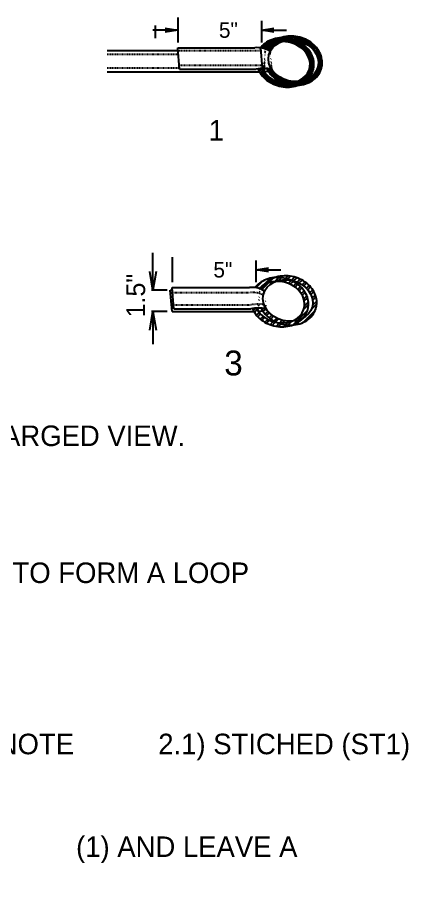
# Model space of a CAD drawing. Header units: inches. Extents: x 1631 to 16634, y 11819 to 13981.
# Drawn here: x 3742.9 to 3805.7, y 12079.4 to 12220.7 of the extents above; entities that cross this region are included whole.
import ezdxf

# ---------------------------------------------------------------- set-up
doc = ezdxf.new("R2010")
doc.units = ezdxf.units.IN
doc.header["$MEASUREMENT"] = 0
doc.linetypes.add('HIDDEN', pattern=[0.375, 0.25, -0.125])
for name, color, linetype in [('FRAME 025', 7, 'Continuous'), ('Object', 7, 'Continuous'), ('PEN2', 95, 'Continuous'), ('STECH', 7, 'HIDDEN'), ('TEXT', 7, 'Continuous')]:
    doc.layers.add(name, color=color, linetype=linetype)
pattern_1 = [(45, (1540.344304366128, 13740.38473623033), (-0.618718433538229, 0.6187184335382291), []), (45, (1540.344304366128, 13740.82223623033), (-0.618718433538229, 0.6187184335382291), [])]
pattern_2 = [(45, (2479.558143357548, 12277.0683550661), (-0.2651650429449553, 0.2651650429449554), []), (45, (2479.558143357548, 12277.2558550661), (-0.2651650429449553, 0.2651650429449554), [])]

# ---------------------------------------------------------------- blocks, each defined once
blk = doc.blocks.new('_OPEN')
at = {"color": 0, "linetype": 'ByBlock'}
for p, q in [((-1, 0.1666666666666667), (0, 0)), ((0, 0), (-1, -0.1666666666666667)), ((0, 0), (-1, 0))]:
    blk.add_line(p, q, dxfattribs=at)

msp = doc.modelspace()

# ---------------------------------------------------------------- hatches: boundary and pattern name
at = {"layer": 'Object'}
h = msp.add_hatch(dxfattribs=at)
h.set_pattern_fill('STEEL', color=256, scale=3, style=0)
h.set_pattern_definition(pattern_2)
edge = h.paths.add_edge_path()
edge.add_spline(control_points=[(3781.515328463718, 12212.51167708973), (3781.645986498255, 12212.19118907002), (3781.821616963255, 12211.8843448753), (3782.282497027243, 12211.26992851263), (3782.580597355204, 12210.9697834782), (3783.252707561115, 12210.44778788413), (3783.626702038496, 12210.22591402603), (3784.422034529105, 12209.87446541693), (3784.84334045085, 12209.74490234797), (3785.702538751909, 12209.58703589117), (3786.140390175227, 12209.55874024511), (3787.000894358829, 12209.60692002378), (3787.423527429439, 12209.68340404838), (3788.221807391106, 12209.93902742611), (3788.597458331022, 12210.11823393248), (3789.270149347312, 12210.57069721883), (3789.567091197678, 12210.84412592075), (3790.051641590687, 12211.4663779578), (3790.238882835944, 12211.81522440626), (3790.385977211427, 12212.26507438811), (3790.409025130341, 12212.34586897598), (3790.428956019156, 12212.42742544027), (3790.48809423917, 12212.66941686241), (3790.519659045682, 12212.91811735728), (3790.528827805188, 12213.55869272785), (3790.465837222368, 12213.95213932423), (3790.214377749903, 12214.70824569026), (3790.026202465284, 12215.07091649286), (3789.546338590923, 12215.73859348157), (3789.254735728062, 12216.04370467411), (3788.593665865206, 12216.57682697145), (3788.22421451176, 12216.8048661852), (3787.435826393467, 12217.16949144087), (3787.016920227876, 12217.30606655496), (3786.160256056808, 12217.47842372278), (3785.722539339448, 12217.51419733819), (3784.860006860541, 12217.48104034227), (3784.435213165374, 12217.41210246711), (3783.630330532736, 12217.17122307453), (3783.250237254529, 12216.99922142012), (3782.566386590734, 12216.56027493399), (3782.262712220627, 12216.293162752), (3781.985222428128, 12215.95391086734), (3781.95843622282, 12215.91990311556), (3781.932315224829, 12215.88545131905)], knot_values=[3.67300975260767, 3.67300975260767, 3.67300975260767, 3.67300975260767, 3.921304663959004, 3.921304663959004, 4.208786537082537, 4.208786537082537, 4.496268410206071, 4.496268410206071, 4.783750283329604, 4.783750283329604, 5.071232156453137, 5.071232156453137, 5.35871402957667, 5.35871402957667, 5.646195902700203, 5.646195902700203, 5.933677775823736, 5.933677775823736, 6.221159648947269, 6.221159648947269, 6.283185307179586, 6.283185307179586, 6.283185307179586, 6.467225620532659, 6.467225620532659, 6.754707493656192, 6.754707493656192, 7.042189366779725, 7.042189366779725, 7.329671239903259, 7.329671239903259, 7.617153113026792, 7.617153113026792, 7.904634986150326, 7.904634986150326, 8.192116859273858, 8.192116859273858, 8.479598732397392, 8.479598732397392, 8.767080605520924, 8.767080605520924, 9.054562478644458, 9.054562478644458, 9.08610504268474, 9.08610504268474, 9.08610504268474, 9.08610504268474], degree=3, periodic=0)
edge.add_arc((3781.469014669128, 12212.20488266688), 3.709613592846787, 71.94771459204549, 82.82548890079818, ccw=False)
edge.add_ellipse((3785.88441340387, 12213.53802745534), major_axis=(3.937409418523154, -0.9622299105790116), ratio=0.8119239645371678, start_angle=222.8658756657469, end_angle=515.6699641337136, ccw=False)
edge.add_ellipse((3785.88441340387, 12213.53802745534), major_axis=(3.937409418523154, -0.9622299105790116), ratio=0.8119239645371678, start_angle=213.5657879557408, end_angle=222.8658756657469, ccw=False)
edge.add_arc((3782.501537568805, 12205.41474570512), 7.165126898857303, 92.63920528785297, 97.91131452789533)
at = {"layer": 'Object', "ltscale": 2}
h = msp.add_hatch(dxfattribs=at)
h.set_pattern_fill('STEEL', color=256, scale=3, style=0)
h.set_pattern_definition(pattern_2)
edge = h.paths.add_edge_path()
edge.add_spline(control_points=[(3782.934585960488, 12212.56677426821), (3783.051562324478, 12212.32223245274), (3783.194867733138, 12212.0870995127), (3783.608483124333, 12211.53569344406), (3783.906583452294, 12211.23554840963), (3784.578693658205, 12210.71355281555), (3784.952688135586, 12210.49167895745), (3785.748020626195, 12210.14023034835), (3786.16932654794, 12210.01066727939), (3787.028524848999, 12209.8528008226), (3787.466376272318, 12209.82450517654), (3788.326880455919, 12209.8726849552), (3788.749513526529, 12209.9491689798), (3789.547793488196, 12210.20479235753), (3789.923444428112, 12210.3839988639), (3790.596135444403, 12210.83646215026), (3790.893077294768, 12211.10989085217), (3791.377627687777, 12211.73214288922), (3791.564868933035, 12212.08098933768), (3791.711963308517, 12212.53083931954), (3791.735011227431, 12212.61163390741), (3791.754942116247, 12212.6931903717), (3791.81408033626, 12212.93518179383), (3791.845645142772, 12213.1838822887), (3791.854813902279, 12213.82445765928), (3791.791823319458, 12214.21790425565), (3791.540363846993, 12214.97401062169), (3791.352188562374, 12215.33668142428), (3790.872324688014, 12216.004358413), (3790.580721825152, 12216.30946960553), (3789.919651962296, 12216.84259190287), (3789.55020060885, 12217.07063111663), (3788.761812490558, 12217.43525637229), (3788.342906324966, 12217.57183148639), (3787.486242153898, 12217.7441886542), (3787.048525436539, 12217.77996226961), (3786.185992957631, 12217.74680527369), (3785.761199262464, 12217.67786739854), (3784.956316629827, 12217.43698800595), (3784.576223351619, 12217.26498635155), (3783.892372687824, 12216.82603986541), (3783.588698317717, 12216.55892768342), (3783.177153854589, 12216.05578400566), (3783.038174471943, 12215.84223024255), (3782.924858961631, 12215.61688360537)], knot_values=[3.727955315211316, 3.727955315211316, 3.727955315211316, 3.727955315211316, 3.921304663959004, 3.921304663959004, 4.208786537082537, 4.208786537082537, 4.496268410206071, 4.496268410206071, 4.783750283329604, 4.783750283329604, 5.071232156453137, 5.071232156453137, 5.35871402957667, 5.35871402957667, 5.646195902700203, 5.646195902700203, 5.933677775823736, 5.933677775823736, 6.221159648947269, 6.221159648947269, 6.283185307179586, 6.283185307179586, 6.283185307179586, 6.467225620532659, 6.467225620532659, 6.754707493656192, 6.754707493656192, 7.042189366779725, 7.042189366779725, 7.329671239903259, 7.329671239903259, 7.617153113026792, 7.617153113026792, 7.904634986150326, 7.904634986150326, 8.192116859273858, 8.192116859273858, 8.479598732397392, 8.479598732397392, 8.767080605520924, 8.767080605520924, 9.054562478644458, 9.054562478644458, 9.240225003139303, 9.240225003139303, 9.240225003139303, 9.240225003139303], degree=3, periodic=0)
edge.add_arc((3781.469014669145, 12212.20488266687), 3.709613592846795, 57.22711579800051, 66.89286018792228, ccw=False)
edge.add_ellipse((3787.21039950096, 12213.80379238676), major_axis=(3.937409418523154, -0.9622299105790116), ratio=0.8119239645371679, start_angle=220.1192884484182, end_angle=529.6636518907746, ccw=False)
edge.add_arc((3782.501537568836, 12205.41474570513), 7.165126898857315, 80.40356553115987, 86.5350264100207)
h = msp.add_hatch(dxfattribs=at)
h.set_pattern_fill('STEEL', color=256, scale=7, style=0)
h.set_pattern_definition(pattern_1)
edge = h.paths.add_edge_path()
edge.add_spline(control_points=[(3782.047829825442, 12174.05464963183), (3782.16480618943, 12173.81010781637), (3782.308111598091, 12173.57497487633), (3782.721726989286, 12173.02356880768), (3783.019827317246, 12172.72342377325), (3783.691937523159, 12172.20142817918), (3784.06593200054, 12171.97955432108), (3784.861264491148, 12171.62810571198), (3785.282570412892, 12171.49854264302), (3786.141768713951, 12171.34067618622), (3786.57962013727, 12171.31238054016), (3787.440124320872, 12171.36056031882), (3787.862757391482, 12171.43704434343), (3788.661037353149, 12171.69266772116), (3789.036688293065, 12171.87187422753), (3789.709379309355, 12172.32433751388), (3790.006321159721, 12172.5977662158), (3790.490871552731, 12173.22001825285), (3790.678112797988, 12173.56886470131), (3790.82520717347, 12174.01871468316), (3790.848255092384, 12174.09950927103), (3790.868185981199, 12174.18106573532), (3790.927324201213, 12174.42305715746), (3790.958889007725, 12174.67175765233), (3790.968057767232, 12175.3123330229), (3790.905067184411, 12175.70577961928), (3790.653607711945, 12176.46188598531), (3790.465432427327, 12176.82455678791), (3789.985568552966, 12177.49223377662), (3789.693965690105, 12177.79734496916), (3789.032895827249, 12178.3304672665), (3788.663444473803, 12178.55850648025), (3787.875056355511, 12178.92313173592), (3787.456150189919, 12179.05970685001), (3786.599486018851, 12179.23206401783), (3786.161769301492, 12179.26783763324), (3785.299236822584, 12179.23468063732), (3784.874443127417, 12179.16574276216), (3784.06956049478, 12178.92486336958), (3783.689467216573, 12178.75286171517), (3783.005616552777, 12178.31391522904), (3782.70194218267, 12178.04680304705), (3782.290397719542, 12177.54365936929), (3782.151418336896, 12177.33010560617), (3782.038102826584, 12177.10475896899)], knot_values=[3.727955315211316, 3.727955315211316, 3.727955315211316, 3.727955315211316, 3.921304663959004, 3.921304663959004, 4.208786537082537, 4.208786537082537, 4.496268410206071, 4.496268410206071, 4.783750283329604, 4.783750283329604, 5.071232156453137, 5.071232156453137, 5.35871402957667, 5.35871402957667, 5.646195902700203, 5.646195902700203, 5.933677775823736, 5.933677775823736, 6.221159648947269, 6.221159648947269, 6.283185307179586, 6.283185307179586, 6.283185307179586, 6.467225620532659, 6.467225620532659, 6.754707493656192, 6.754707493656192, 7.042189366779725, 7.042189366779725, 7.329671239903259, 7.329671239903259, 7.617153113026792, 7.617153113026792, 7.904634986150326, 7.904634986150326, 8.192116859273858, 8.192116859273858, 8.479598732397392, 8.479598732397392, 8.767080605520924, 8.767080605520924, 9.054562478644458, 9.054562478644458, 9.240225003139303, 9.240225003139303, 9.240225003139303, 9.240225003139303], degree=3, periodic=0)
edge.add_arc((3780.582258534097, 12173.6927580305), 3.709613592846795, 57.22711579800051, 66.89286018792228, ccw=False)
edge.add_ellipse((3786.323643365913, 12175.29166775039), major_axis=(3.937409418523154, -0.9622299105790116), ratio=0.8119239645371679, start_angle=220.1192884484182, end_angle=529.6636518907746, ccw=False)
edge.add_arc((3781.614781433789, 12166.90262106876), 7.165126898857315, 80.40356553115987, 86.5350264100207)
at = {"layer": 'Object'}
h = msp.add_hatch(dxfattribs=at)
h.set_pattern_fill('STEEL', color=256, scale=7, style=0)
h.set_pattern_definition(pattern_1)
edge = h.paths.add_edge_path()
edge.add_spline(control_points=[(3780.628572328671, 12173.99955245335), (3780.759230363208, 12173.67906443364), (3780.934860828209, 12173.37222023893), (3781.395740892196, 12172.75780387626), (3781.693841220156, 12172.45765884183), (3782.365951426069, 12171.93566324776), (3782.73994590345, 12171.71378938966), (3783.535278394058, 12171.36234078056), (3783.956584315802, 12171.2327777116), (3784.815782616861, 12171.0749112548), (3785.25363404018, 12171.04661560874), (3786.114138223782, 12171.0947953874), (3786.536771294392, 12171.171279412), (3787.335051256059, 12171.42690278973), (3787.710702195975, 12171.60610929611), (3788.383393212265, 12172.05857258246), (3788.680335062631, 12172.33200128438), (3789.164885455641, 12172.95425332143), (3789.352126700898, 12173.30309976988), (3789.499221076379, 12173.75294975174), (3789.522268995293, 12173.83374433961), (3789.542199884108, 12173.9153008039), (3789.601338104123, 12174.15729222603), (3789.632902910635, 12174.4059927209), (3789.642071670141, 12175.04656809148), (3789.57908108732, 12175.44001468785), (3789.327621614855, 12176.19612105389), (3789.139446330237, 12176.55879185649), (3788.659582455875, 12177.2264688452), (3788.367979593015, 12177.53158003774), (3787.706909730159, 12178.06470233508), (3787.337458376713, 12178.29274154883), (3786.549070258421, 12178.6573668045), (3786.130164092829, 12178.79394191859), (3785.273499921761, 12178.96629908641), (3784.835783204402, 12179.00207270181), (3783.973250725494, 12178.96891570589), (3783.548457030327, 12178.89997783074), (3782.743574397689, 12178.65909843816), (3782.363481119482, 12178.48709678375), (3781.679630455686, 12178.04815029762), (3781.37595608558, 12177.78103811563), (3781.09846629308, 12177.44178623096), (3781.071680087773, 12177.40777847918), (3781.045559089782, 12177.37332668267)], knot_values=[3.67300975260767, 3.67300975260767, 3.67300975260767, 3.67300975260767, 3.921304663959004, 3.921304663959004, 4.208786537082537, 4.208786537082537, 4.496268410206071, 4.496268410206071, 4.783750283329604, 4.783750283329604, 5.071232156453137, 5.071232156453137, 5.35871402957667, 5.35871402957667, 5.646195902700203, 5.646195902700203, 5.933677775823736, 5.933677775823736, 6.221159648947269, 6.221159648947269, 6.283185307179586, 6.283185307179586, 6.283185307179586, 6.467225620532659, 6.467225620532659, 6.754707493656192, 6.754707493656192, 7.042189366779725, 7.042189366779725, 7.329671239903259, 7.329671239903259, 7.617153113026792, 7.617153113026792, 7.904634986150326, 7.904634986150326, 8.192116859273858, 8.192116859273858, 8.479598732397392, 8.479598732397392, 8.767080605520924, 8.767080605520924, 9.054562478644458, 9.054562478644458, 9.08610504268474, 9.08610504268474, 9.08610504268474, 9.08610504268474], degree=3, periodic=0)
edge.add_arc((3780.582258534081, 12173.69275803051), 3.709613592846787, 71.94771459204549, 82.82548890079818, ccw=False)
edge.add_ellipse((3784.997657268823, 12175.02590281896), major_axis=(3.937409418523154, -0.9622299105790116), ratio=0.8119239645371678, start_angle=222.8658756657469, end_angle=515.6699641337136, ccw=False)
edge.add_ellipse((3784.997657268823, 12175.02590281896), major_axis=(3.937409418523154, -0.9622299105790116), ratio=0.8119239645371678, start_angle=213.5657879557408, end_angle=222.8658756657469, ccw=False)
edge.add_arc((3781.614781433758, 12166.90262106875), 7.165126898857303, 92.63920528785297, 97.91131452789533)

# ---------------------------------------------------------------- linework, layer by layer
at = {"layer": 'FRAME 025'}
for centre in [(3787.21039950096, 12213.80379238676), (3786.323643365913, 12175.29166775039)]:
    msp.add_ellipse(centre, major_axis=(3.937409418523154, -0.9622299105790116), ratio=0.8119239645371679, dxfattribs=at)
for points, knots in [([(3791.754942116247, 12212.6931903717), (3791.81408033626, 12212.93518179383), (3791.845645142772, 12213.1838822887), (3791.854813902279, 12213.82445765928), (3791.791823319458, 12214.21790425565), (3791.540363846993, 12214.97401062169), (3791.352188562374, 12215.33668142428), (3790.872324688014, 12216.004358413), (3790.580721825152, 12216.30946960553), (3789.919651962296, 12216.84259190287), (3789.55020060885, 12217.07063111663), (3788.761812490558, 12217.43525637229), (3788.342906324966, 12217.57183148639), (3787.486242153898, 12217.7441886542), (3787.048525436539, 12217.77996226961), (3786.185992957631, 12217.74680527369), (3785.761199262464, 12217.67786739854), (3784.956316629827, 12217.43698800595), (3784.576223351619, 12217.26498635155), (3783.892372687824, 12216.82603986541), (3783.588698317717, 12216.55892768342), (3783.177153854589, 12216.05578400566), (3783.038174471943, 12215.84223024255), (3782.924858961631, 12215.61688360537)], [6.283185307179586, 6.283185307179586, 6.283185307179586, 6.283185307179586, 6.467225620532659, 6.467225620532659, 6.754707493656192, 6.754707493656192, 7.042189366779725, 7.042189366779725, 7.329671239903259, 7.329671239903259, 7.617153113026792, 7.617153113026792, 7.904634986150326, 7.904634986150326, 8.192116859273858, 8.192116859273858, 8.479598732397392, 8.479598732397392, 8.767080605520924, 8.767080605520924, 9.054562478644458, 9.054562478644458, 9.240225003139303, 9.240225003139303, 9.240225003139303, 9.240225003139303]), ([(3782.934585960488, 12212.56677426821), (3783.051562324478, 12212.32223245274), (3783.194867733138, 12212.0870995127), (3783.608483124333, 12211.53569344406), (3783.906583452294, 12211.23554840963), (3784.578693658205, 12210.71355281555), (3784.952688135586, 12210.49167895745), (3785.748020626195, 12210.14023034835), (3786.16932654794, 12210.01066727939), (3787.028524848999, 12209.8528008226), (3787.466376272318, 12209.82450517654), (3788.326880455919, 12209.8726849552), (3788.749513526529, 12209.9491689798), (3789.547793488196, 12210.20479235753), (3789.923444428112, 12210.3839988639), (3790.596135444403, 12210.83646215026), (3790.893077294768, 12211.10989085217), (3791.377627687777, 12211.73214288922), (3791.564868933035, 12212.08098933768), (3791.711963308517, 12212.53083931954), (3791.735011227431, 12212.61163390741), (3791.754942116247, 12212.6931903717)], [3.727955315211316, 3.727955315211316, 3.727955315211316, 3.727955315211316, 3.921304663959004, 3.921304663959004, 4.208786537082537, 4.208786537082537, 4.496268410206071, 4.496268410206071, 4.783750283329604, 4.783750283329604, 5.071232156453137, 5.071232156453137, 5.35871402957667, 5.35871402957667, 5.646195902700203, 5.646195902700203, 5.933677775823736, 5.933677775823736, 6.221159648947269, 6.221159648947269, 6.283185307179586, 6.283185307179586, 6.283185307179586, 6.283185307179586]), ([(3790.868185981199, 12174.18106573532), (3790.927324201213, 12174.42305715746), (3790.958889007725, 12174.67175765233), (3790.968057767232, 12175.3123330229), (3790.905067184411, 12175.70577961928), (3790.653607711945, 12176.46188598531), (3790.465432427327, 12176.82455678791), (3789.985568552966, 12177.49223377662), (3789.693965690105, 12177.79734496916), (3789.032895827249, 12178.3304672665), (3788.663444473803, 12178.55850648025), (3787.875056355511, 12178.92313173592), (3787.456150189919, 12179.05970685001), (3786.599486018851, 12179.23206401783), (3786.161769301492, 12179.26783763324), (3785.299236822584, 12179.23468063732), (3784.874443127417, 12179.16574276216), (3784.06956049478, 12178.92486336958), (3783.689467216573, 12178.75286171517), (3783.005616552777, 12178.31391522904), (3782.70194218267, 12178.04680304705), (3782.290397719542, 12177.54365936929), (3782.151418336896, 12177.33010560617), (3782.038102826584, 12177.10475896899)], [6.283185307179586, 6.283185307179586, 6.283185307179586, 6.283185307179586, 6.467225620532659, 6.467225620532659, 6.754707493656192, 6.754707493656192, 7.042189366779725, 7.042189366779725, 7.329671239903259, 7.329671239903259, 7.617153113026792, 7.617153113026792, 7.904634986150326, 7.904634986150326, 8.192116859273858, 8.192116859273858, 8.479598732397392, 8.479598732397392, 8.767080605520924, 8.767080605520924, 9.054562478644458, 9.054562478644458, 9.240225003139303, 9.240225003139303, 9.240225003139303, 9.240225003139303]), ([(3782.047829825442, 12174.05464963183), (3782.16480618943, 12173.81010781637), (3782.308111598091, 12173.57497487633), (3782.721726989286, 12173.02356880768), (3783.019827317246, 12172.72342377325), (3783.691937523159, 12172.20142817918), (3784.06593200054, 12171.97955432108), (3784.861264491148, 12171.62810571198), (3785.282570412892, 12171.49854264302), (3786.141768713951, 12171.34067618622), (3786.57962013727, 12171.31238054016), (3787.440124320872, 12171.36056031882), (3787.862757391482, 12171.43704434343), (3788.661037353149, 12171.69266772116), (3789.036688293065, 12171.87187422753), (3789.709379309355, 12172.32433751388), (3790.006321159721, 12172.5977662158), (3790.490871552731, 12173.22001825285), (3790.678112797988, 12173.56886470131), (3790.82520717347, 12174.01871468316), (3790.848255092384, 12174.09950927103), (3790.868185981199, 12174.18106573532)], [3.727955315211316, 3.727955315211316, 3.727955315211316, 3.727955315211316, 3.921304663959004, 3.921304663959004, 4.208786537082537, 4.208786537082537, 4.496268410206071, 4.496268410206071, 4.783750283329604, 4.783750283329604, 5.071232156453137, 5.071232156453137, 5.35871402957667, 5.35871402957667, 5.646195902700203, 5.646195902700203, 5.933677775823736, 5.933677775823736, 6.221159648947269, 6.221159648947269, 6.283185307179586, 6.283185307179586, 6.283185307179586, 6.283185307179586])]:
    msp.add_open_spline(points, degree=3, knots=knots, dxfattribs=at)
at = {"layer": 'Object'}
for p, q in [((3768.637863586686, 12220.74142448732), (3768.637863586686, 12216.72923188134)), ((3782.086492957678, 12220.23541823458), (3782.086492957678, 12216.72923188134)), ((3766.637863586686, 12218.72923188134), (3764.637863586686, 12218.72923188134)), ((3784.086492957678, 12218.72923188134), (3786.086492957678, 12218.72923188134)), ((3757.312457601744, 12215.45752029258), (3768.66289367139, 12215.45752029258)), ((3768.626941198589, 12215.889355761), (3781.037863852202, 12215.889355761)), ((3768.911584382571, 12212.47042479142), (3768.626941198589, 12215.889355761)), ((3757.312457601744, 12212.03858932299), (3781.746250687938, 12212.03858932299)), ((3768.911584382571, 12212.47042479142), (3781.253965483549, 12212.47042479142)), ((3767.751107451637, 12182.22929985094), (3767.751107451637, 12178.21710724496)), ((3781.199736822629, 12181.72329359821), (3781.199736822629, 12178.21710724496)), ((3783.199736822629, 12180.21710724496), (3785.199736822629, 12180.21710724496)), ((3767.435538544385, 12176.9453956562), (3767.776137536341, 12176.9453956562)), ((3767.720181728368, 12173.52646468662), (3767.435538544385, 12176.9453956562)), ((3768.024828247522, 12173.95830015505), (3767.74018506354, 12177.37723112463)), ((3767.74018506354, 12177.37723112463), (3780.151107717153, 12177.37723112463)), ((3768.024828247522, 12173.95830015505), (3780.367209348504, 12173.95830015505)), ((3767.720181728368, 12173.52646468662), (3780.859494552889, 12173.52646468662))]:
    msp.add_line(p, q, dxfattribs=at)
for centre, radius, start, end in [((3781.469014669128, 12212.20488266688), 3.709613592846789, 57.22711579772797, 96.67430140377398), ((3782.501537568805, 12205.41474570512), 7.16512689885732, 80.4035655309979, 100.0272907526227), ((3782.490614044589, 12213.68014646005), 1.611812826136767, 269.1612247079352, 293.4820242367396), ((3780.582258534079, 12173.69275803051), 3.709613592846789, 57.22711579772797, 96.67430140377398), ((3781.61478143376, 12166.90262106875), 7.16512689885732, 80.4035655309979, 100.0272907526227), ((3781.603857909544, 12175.16802182368), 1.611812826136767, 269.1612247079352, 293.4820242367396)]:
    msp.add_arc(centre, radius, start, end, dxfattribs=at)
for centre in [(3785.88441340387, 12213.53802745534), (3784.997657268823, 12175.02590281896)]:
    msp.add_ellipse(centre, major_axis=(3.937409418523154, -0.9622299105790116), ratio=0.8119239645371679, start_param=3.727426169443727, end_param=9.00013872777437, dxfattribs=at)
for points, knots in [([(3790.428956019156, 12212.42742544027), (3790.48809423917, 12212.66941686241), (3790.519659045682, 12212.91811735728), (3790.528827805188, 12213.55869272785), (3790.465837222368, 12213.95213932423), (3790.214377749903, 12214.70824569026), (3790.026202465284, 12215.07091649286), (3789.546338590923, 12215.73859348157), (3789.254735728062, 12216.04370467411), (3788.593665865206, 12216.57682697145), (3788.22421451176, 12216.8048661852), (3787.435826393467, 12217.16949144087), (3787.016920227876, 12217.30606655496), (3786.160256056808, 12217.47842372278), (3785.722539339448, 12217.51419733819), (3784.860006860541, 12217.48104034227), (3784.435213165374, 12217.41210246711), (3783.630330532736, 12217.17122307453), (3783.250237254529, 12216.99922142012), (3782.566386590734, 12216.56027493399), (3782.262712220627, 12216.293162752), (3781.985222428128, 12215.95391086734), (3781.95843622282, 12215.91990311556), (3781.932315224829, 12215.88545131905)], [6.283185307179586, 6.283185307179586, 6.283185307179586, 6.283185307179586, 6.467225620532659, 6.467225620532659, 6.754707493656192, 6.754707493656192, 7.042189366779725, 7.042189366779725, 7.329671239903259, 7.329671239903259, 7.617153113026792, 7.617153113026792, 7.904634986150326, 7.904634986150326, 8.192116859273858, 8.192116859273858, 8.479598732397392, 8.479598732397392, 8.767080605520924, 8.767080605520924, 9.054562478644458, 9.054562478644458, 9.08610504268474, 9.08610504268474, 9.08610504268474, 9.08610504268474]), ([(3781.515328463718, 12212.51167708973), (3781.645986498255, 12212.19118907002), (3781.821616963255, 12211.8843448753), (3782.282497027243, 12211.26992851263), (3782.580597355204, 12210.9697834782), (3783.252707561115, 12210.44778788413), (3783.626702038496, 12210.22591402603), (3784.422034529105, 12209.87446541693), (3784.84334045085, 12209.74490234797), (3785.702538751909, 12209.58703589117), (3786.140390175227, 12209.55874024511), (3787.000894358829, 12209.60692002378), (3787.423527429439, 12209.68340404838), (3788.221807391106, 12209.93902742611), (3788.597458331022, 12210.11823393248), (3789.270149347312, 12210.57069721883), (3789.567091197678, 12210.84412592075), (3790.051641590687, 12211.4663779578), (3790.238882835944, 12211.81522440626), (3790.385977211427, 12212.26507438811), (3790.409025130341, 12212.34586897598), (3790.428956019156, 12212.42742544027)], [3.67300975260767, 3.67300975260767, 3.67300975260767, 3.67300975260767, 3.921304663959004, 3.921304663959004, 4.208786537082537, 4.208786537082537, 4.496268410206071, 4.496268410206071, 4.783750283329604, 4.783750283329604, 5.071232156453137, 5.071232156453137, 5.35871402957667, 5.35871402957667, 5.646195902700203, 5.646195902700203, 5.933677775823736, 5.933677775823736, 6.221159648947269, 6.221159648947269, 6.283185307179586, 6.283185307179586, 6.283185307179586, 6.283185307179586]), ([(3789.542199884108, 12173.9153008039), (3789.601338104123, 12174.15729222603), (3789.632902910635, 12174.4059927209), (3789.642071670141, 12175.04656809148), (3789.57908108732, 12175.44001468785), (3789.327621614855, 12176.19612105389), (3789.139446330237, 12176.55879185649), (3788.659582455875, 12177.2264688452), (3788.367979593015, 12177.53158003774), (3787.706909730159, 12178.06470233508), (3787.337458376713, 12178.29274154883), (3786.549070258421, 12178.6573668045), (3786.130164092829, 12178.79394191859), (3785.273499921761, 12178.96629908641), (3784.835783204402, 12179.00207270181), (3783.973250725494, 12178.96891570589), (3783.548457030327, 12178.89997783074), (3782.743574397689, 12178.65909843816), (3782.363481119482, 12178.48709678375), (3781.679630455686, 12178.04815029762), (3781.37595608558, 12177.78103811563), (3781.09846629308, 12177.44178623096), (3781.071680087773, 12177.40777847918), (3781.045559089782, 12177.37332668267)], [6.283185307179586, 6.283185307179586, 6.283185307179586, 6.283185307179586, 6.467225620532659, 6.467225620532659, 6.754707493656192, 6.754707493656192, 7.042189366779725, 7.042189366779725, 7.329671239903259, 7.329671239903259, 7.617153113026792, 7.617153113026792, 7.904634986150326, 7.904634986150326, 8.192116859273858, 8.192116859273858, 8.479598732397392, 8.479598732397392, 8.767080605520924, 8.767080605520924, 9.054562478644458, 9.054562478644458, 9.08610504268474, 9.08610504268474, 9.08610504268474, 9.08610504268474]), ([(3780.628572328671, 12173.99955245335), (3780.759230363208, 12173.67906443364), (3780.934860828209, 12173.37222023893), (3781.395740892196, 12172.75780387626), (3781.693841220156, 12172.45765884183), (3782.365951426069, 12171.93566324776), (3782.73994590345, 12171.71378938966), (3783.535278394058, 12171.36234078056), (3783.956584315802, 12171.2327777116), (3784.815782616861, 12171.0749112548), (3785.25363404018, 12171.04661560874), (3786.114138223782, 12171.0947953874), (3786.536771294392, 12171.171279412), (3787.335051256059, 12171.42690278973), (3787.710702195975, 12171.60610929611), (3788.383393212265, 12172.05857258246), (3788.680335062631, 12172.33200128438), (3789.164885455641, 12172.95425332143), (3789.352126700898, 12173.30309976988), (3789.499221076379, 12173.75294975174), (3789.522268995293, 12173.83374433961), (3789.542199884108, 12173.9153008039)], [3.67300975260767, 3.67300975260767, 3.67300975260767, 3.67300975260767, 3.921304663959004, 3.921304663959004, 4.208786537082537, 4.208786537082537, 4.496268410206071, 4.496268410206071, 4.783750283329604, 4.783750283329604, 5.071232156453137, 5.071232156453137, 5.35871402957667, 5.35871402957667, 5.646195902700203, 5.646195902700203, 5.933677775823736, 5.933677775823736, 6.221159648947269, 6.221159648947269, 6.283185307179586, 6.283185307179586, 6.283185307179586, 6.283185307179586])]:
    msp.add_open_spline(points, degree=3, knots=knots, dxfattribs=at)
at = {"layer": 'STECH', "ltscale": 0.015}
for p, q in [((3757.312457601744, 12214.88219448429), (3768.66289367139, 12214.88219448429)), ((3768.66289367139, 12215.45752029258), (3781.96322238088, 12215.45752029258)), ((3757.312457601744, 12212.69705002247), (3768.859699105007, 12212.69705002247)), ((3768.859699105007, 12213.11897579501), (3782.132122870098, 12213.11897579501)), ((3767.808025782113, 12176.56237678492), (3780.21894843573, 12176.56237678492)), ((3767.972686686298, 12174.58458741047), (3780.31506778728, 12174.58458741047))]:
    msp.add_line(p, q, dxfattribs=at)
for centre, radius, start, end in [((3780.650099252656, 12172.8779036908), 3.709613592846789, 62.44023214731614, 96.67430140377398), ((3781.61478143376, 12167.52890832417), 7.16512689885732, 83.06503391251215, 100.0272907526227)]:
    msp.add_arc(centre, radius, start, end, dxfattribs=at)
at = {"layer": 'TEXT'}
for p, q in [((3765.050292044602, 12217.45752029258), (3765.050292044602, 12219.45752029258)), ((3781.932315224829, 12215.88545131905), (3782.171608306475, 12212.5722725237))]:
    msp.add_line(p, q, dxfattribs=at)
at = {"layer": 'TEXT', "ltscale": 0.015}
for p, q in [((3764.64518048655, 12179.9453956562), (3764.64518048655, 12182.9453956562)), ((3766.935538544385, 12176.9453956562), (3764.39518048655, 12176.9453956562)), ((3766.935538544385, 12173.52646468662), (3764.39518048655, 12173.52646468662)), ((3764.64518048655, 12170.52646468662), (3764.64518048655, 12168.25244671253))]:
    msp.add_line(p, q, dxfattribs=at)

# ---------------------------------------------------------------- block references
at = {"layer": 'Object', "xscale": 2, "yscale": 2, "zscale": 2}
msp.add_blockref('_OPEN', (3768.637863586686, 12218.72923188134), dxfattribs=at)
at = {"layer": 'Object', "xscale": 2, "yscale": 2, "zscale": 2, "rotation": 180}
for p in [(3782.086492957678, 12218.72923188134), (3781.199736822629, 12180.21710724496)]:
    msp.add_blockref('_OPEN', p, dxfattribs=at)
at = {"layer": 'TEXT', "ltscale": 0.015, "xscale": 3, "yscale": 3, "zscale": 3}
for p, rotation in [((3764.64518048655, 12176.9453956562), 270), ((3764.64518048655, 12173.52646468662), 90)]:
    msp.add_blockref('_OPEN', p, dxfattribs=dict(at, rotation=rotation))

# ---------------------------------------------------------------- texts
at = {"layer": 'Object'}
for s, height, p in [('1', 3.3, (3773.60778876402, 12200.98810805794)), ('3', 3.993736037402414, (3776.1019217926, 12163.25547814689))]:
    msp.add_text(s, height=height, dxfattribs=at).set_placement(p)
at = {"layer": 'Object', "char_height": 2.5, "attachment_point": 5}
for insert in [(3776.770391340595, 12218.72923188134), (3775.883635205548, 12180.21710724496)]:
    msp.add_mtext('5"', dxfattribs=dict(at, insert=insert))
at = {"layer": 'PEN2', "insert": (3554.305333175413, 12155.20917957153), "char_height": 3.3, "width": 237.4600910205845, "attachment_point": 1}
msp.add_mtext('\\pt91.8192;{\\C0;PLEASE NOTE THAT REFERENCE NUMBERS ARE RELEVANT TO NUMBERS IN THE ENLARGED VIEW.\\P\\PREF.^IDESCRIPTION\\P\\P\\pt33,91.8192;#1:^IBINDING (NOTE 2.1) EXTEND 5" AND STICHES (ST1) ^IBACK TO ^IITSELF TO FORM A LOOP THAT HOLD TWO ^I0-RINGS (5). \\P\\pt91.8192;\\P\\pt33;#2: ^IEXTEND 9" BINDING (NOTE 2.1) AS A BELT FOR ^IO-RING TIGHTING. \\P\\pt91.8192;\\P\\pt33;#3:^IATTACH TWO O-RINGS (5) TO 5" IN LENGTH OF ^IFOLDED BINDING (NOTE ^I2.1) STICHED (ST1) ON THE FABRIC (1).\\P\\pt91.8192;\\P\\pt33;#4:^IUSING 14" IN LENGTH OF BINDING (NOTE 2.1), SEW ^I5" TO THE FABRIC ^I(1) AND LEAVE A 9" BINDING ^I(NOTE 2.1) BELT FOR O-RING (5) ^ITIGHTING.\\P\\pt91.8192;\\P\\P\\P\\P\\P }', dxfattribs=at)
at = {"layer": 'TEXT', "ltscale": 0.015, "insert": (3761.919848031248, 12176.08096185657), "char_height": 3, "attachment_point": 5, "rotation": 90}
msp.add_mtext('1.5"', dxfattribs=at)

doc.saveas('drawing.dxf')
